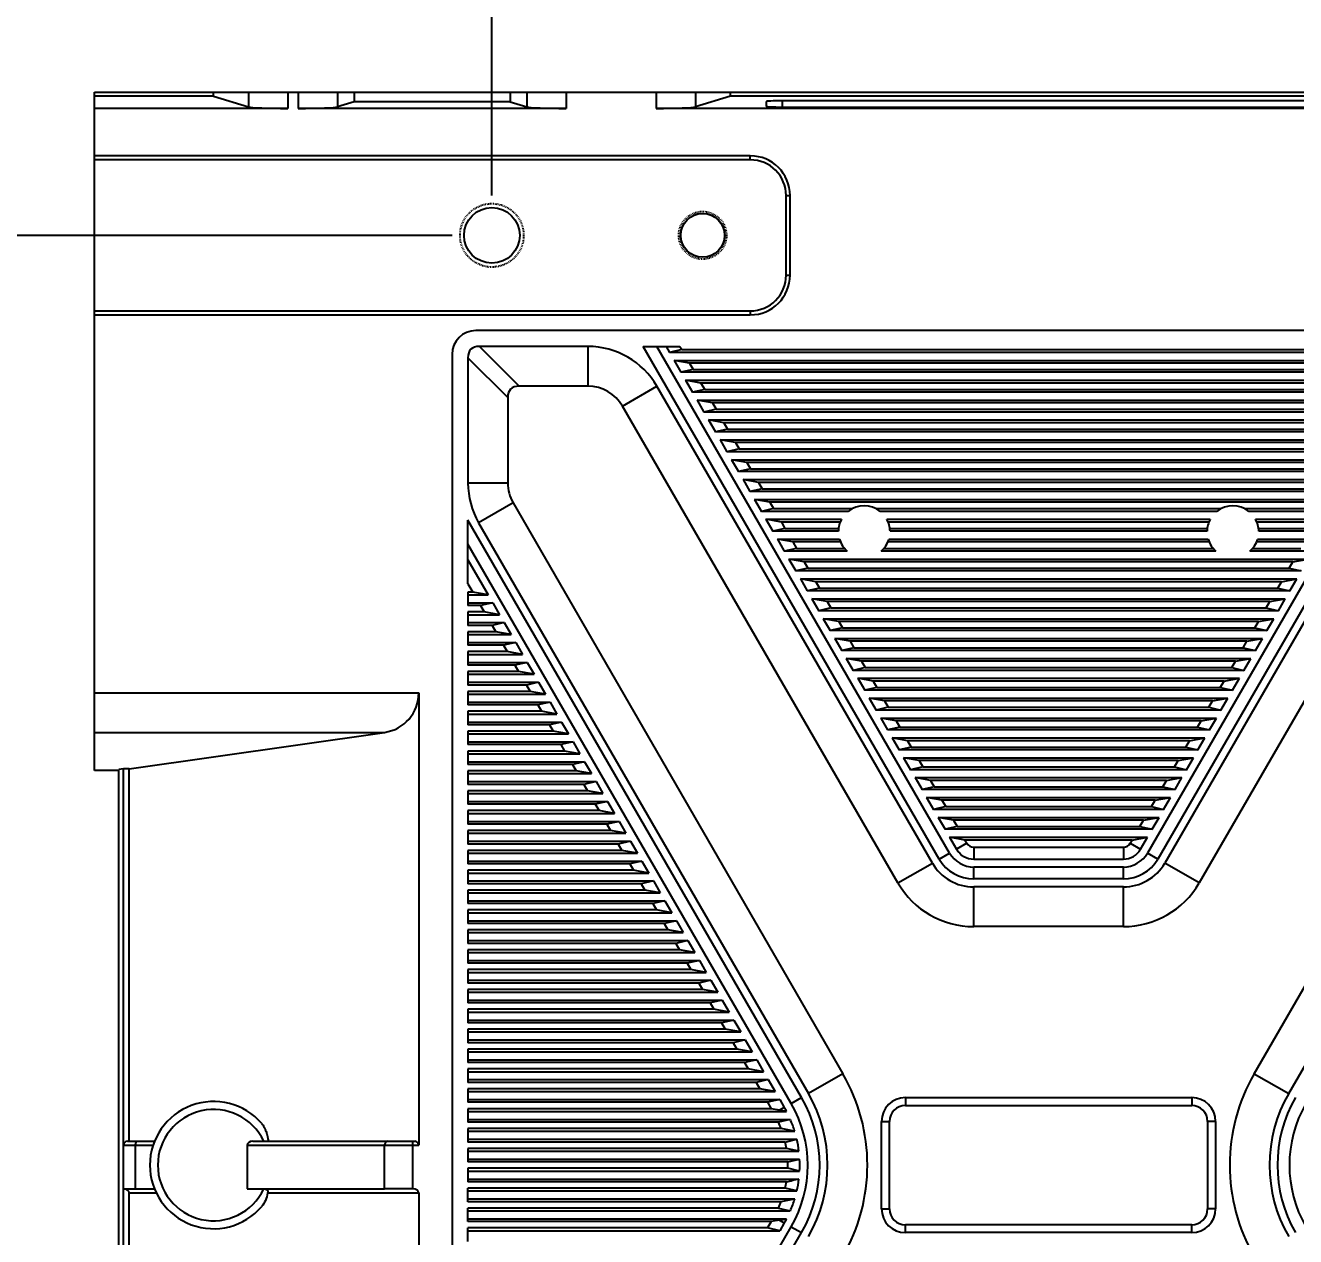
# Model space of a CAD drawing. Header units: millimetres. Extents: x 2185 to 26698, y 9658 to 17427.
# Drawn here: x 7732.9 to 7892.6, y 11007.4 to 11159.8 of the extents above; entities that cross this region are included whole.
import ezdxf

# ---------------------------------------------------------------- set-up
doc = ezdxf.new("R2010")
doc.units = ezdxf.units.MM
doc.linetypes.add('HIDDEN', pattern=[0.2, 0.1, -0.1])
doc.layers.add('02___PRT_ALL_AXES', color=7, linetype='Continuous')
doc.layers.add('DEFAULT_2', color=8, linetype='HIDDEN')
doc.styles.get("Standard").update_dxf_attribs({"font": 'arial.ttf'})
doc.dimstyles.new('我的A-GB-50', dxfattribs={"dimscale": 0.5, "dimtxt": 80, "dimasz": 50, "dimexe": 20, "dimexo": 10, "dimgap": 15, "dimtad": 1, "dimdec": 1, "dimzin": 9, "dimdsep": 46, "dimtxsty": 'Standard', "dimcen": 2.5, "dimadec": 0, "dimazin": 0, "dimtfac": 1, "dimtdec": 1, "dimtmove": 0, "dimatfit": 3, "dimfxl": 2, "dimarcsym": 0})

# ---------------------------------------------------------------- blocks, each defined once
blk = doc.blocks.new('543')
at = {"color": 7, "linetype": 'Continuous'}
for p, q in [((13760.14, 9868.64), (13760.14, 9953.98)), ((13760.14, 9953.98), (14000.09, 9953.98)), ((13775.12, 9953.48), (13760.14, 9953.48)), ((13775.12, 9953.48), (13775.12, 9953.98)), ((13775.12, 9953.48), (13779.51, 9952.14)), ((13779.51, 9953.98), (13779.51, 9952.14)), ((13784.46, 9953.98), (13784.46, 9951.95)), ((13785.78, 9953.98), (13785.78, 9951.95)), ((13790.73, 9953.98), (13790.73, 9952.14)), ((13792.8, 9953.98), (13792.8, 9952.77)), ((13812.44, 9953.98), (13812.44, 9952.77)), ((13814.51, 9953.98), (13814.51, 9952.14)), ((13819.46, 9953.98), (13819.46, 9951.95)), ((13830.78, 9953.98), (13830.78, 9951.95)), ((13835.73, 9953.98), (13835.73, 9952.14)), ((13840.12, 9953.48), (13835.73, 9952.14)), ((13840.12, 9953.48), (13840.12, 9953.98)), ((13920.12, 9953.48), (13840.12, 9953.48)), ((13784.46, 9951.95), (13760.14, 9951.95)), ((13819.46, 9951.95), (13785.78, 9951.95)), ((13792.8, 9952.77), (13790.73, 9952.14)), ((13812.44, 9952.77), (13792.8, 9952.77)), ((13812.44, 9952.77), (13814.51, 9952.14)), ((13929.46, 9951.95), (13830.78, 9951.95)), ((13844.62, 9952.82), (13844.62, 9952.21)), ((13846.62, 9952.91), (13846.62, 9952.12)), ((13913.62, 9952.91), (13846.62, 9952.91)), ((13846.62, 9952.12), (13913.62, 9952.12)), ((13842.62, 9945.98), (13760.14, 9945.98)), ((13842.62, 9945.48), (13760.14, 9945.48)), ((13842.62, 9945.48), (13842.62, 9945.98)), ((13847.12, 9930.98), (13847.12, 9940.98)), ((13847.12, 9940.98), (13847.62, 9940.98)), ((13847.62, 9930.98), (13847.62, 9940.98)), ((13847.12, 9930.98), (13847.62, 9930.98)), ((13760.14, 9926.48), (13842.62, 9926.48)), ((13842.62, 9926.48), (13842.62, 9925.98)), ((13760.14, 9925.98), (13842.62, 9925.98)), ((13952.12, 9924), (13808.12, 9924)), ((13808.56, 9922), (13813.56, 9917)), ((13822.21, 9922), (13808.56, 9922)), ((13822.21, 9917), (13822.21, 9922)), ((13866.38, 9857.5), (13829.14, 9922)), ((13829.14, 9922), (13833.76, 9922)), ((13867.68, 9858.25), (13830.87, 9922)), ((13832.03, 9922), (13832.46, 9921.25)), ((13833.99, 9921.6), (13832.46, 9921.25)), ((13833.76, 9922), (13833.99, 9921.6)), ((13833.99, 9921.6), (13926.25, 9921.6)), ((13929.37, 9922), (13892.56, 9858.25)), ((13931.1, 9922), (13893.86, 9857.5)), ((13805.12, 9921), (13805.12, 9717)), ((13807.12, 9920.57), (13807.12, 9904.82)), ((13807.12, 9920.57), (13812.12, 9915.57)), ((13927.78, 9921.25), (13832.46, 9921.25)), ((13833.04, 9920.25), (13833.9, 9918.75)), ((13833.04, 9920.25), (13927.2, 9920.25)), ((13834.97, 9919.9), (13833.04, 9920.25)), ((13834.97, 9919.9), (13835.43, 9919.1)), ((13925.27, 9919.9), (13834.97, 9919.9)), ((13835.43, 9919.1), (13833.9, 9918.75)), ((13926.34, 9918.75), (13833.9, 9918.75)), ((13835.43, 9919.1), (13924.81, 9919.1)), ((13822.21, 9917), (13813.56, 9917)), ((13826.54, 9914.5), (13830.87, 9917)), ((13865.51, 9857), (13830.87, 9917)), ((13834.48, 9917.75), (13835.35, 9916.25)), ((13836.41, 9917.4), (13834.48, 9917.75)), ((13834.48, 9917.75), (13925.76, 9917.75)), ((13836.41, 9917.4), (13836.88, 9916.6)), ((13923.83, 9917.4), (13836.41, 9917.4)), ((13929.37, 9917), (13894.73, 9857)), ((13812.12, 9915.57), (13812.12, 9904.82)), ((13836.88, 9916.6), (13835.35, 9916.25)), ((13924.89, 9916.25), (13835.35, 9916.25)), ((13835.92, 9915.25), (13836.79, 9913.75)), ((13837.86, 9914.9), (13835.92, 9915.25)), ((13835.92, 9915.25), (13924.32, 9915.25)), ((13836.88, 9916.6), (13923.36, 9916.6)), ((13861.18, 9854.5), (13826.54, 9914.5)), ((13838.32, 9914.1), (13836.79, 9913.75)), ((13923.45, 9913.75), (13836.79, 9913.75)), ((13837.86, 9914.9), (13838.32, 9914.1)), ((13922.38, 9914.9), (13837.86, 9914.9)), ((13838.32, 9914.1), (13921.92, 9914.1)), ((13933.7, 9914.5), (13899.06, 9854.5)), ((13837.37, 9912.75), (13838.23, 9911.25)), ((13839.3, 9912.4), (13837.37, 9912.75)), ((13837.37, 9912.75), (13922.87, 9912.75)), ((13839.3, 9912.4), (13839.76, 9911.6)), ((13920.94, 9912.4), (13839.3, 9912.4)), ((13839.76, 9911.6), (13838.23, 9911.25)), ((13922.01, 9911.25), (13838.23, 9911.25)), ((13838.81, 9910.25), (13839.68, 9908.75)), ((13840.74, 9909.9), (13838.81, 9910.25)), ((13838.81, 9910.25), (13921.43, 9910.25)), ((13839.76, 9911.6), (13920.48, 9911.6)), ((13841.21, 9909.1), (13839.68, 9908.75)), ((13920.56, 9908.75), (13839.68, 9908.75)), ((13840.74, 9909.9), (13841.21, 9909.1)), ((13919.5, 9909.9), (13840.74, 9909.9)), ((13841.21, 9909.1), (13919.03, 9909.1)), ((13840.25, 9907.75), (13841.12, 9906.25)), ((13840.25, 9907.75), (13919.99, 9907.75)), ((13842.19, 9907.4), (13840.25, 9907.75)), ((13842.19, 9907.4), (13842.65, 9906.6)), ((13918.05, 9907.4), (13842.19, 9907.4)), ((13842.65, 9906.6), (13841.12, 9906.25)), ((13919.12, 9906.25), (13841.12, 9906.25)), ((13842.65, 9906.6), (13917.59, 9906.6)), ((13812.12, 9904.82), (13807.12, 9904.82)), ((13841.7, 9905.25), (13842.56, 9903.75)), ((13841.7, 9905.25), (13918.54, 9905.25)), ((13843.63, 9904.9), (13841.7, 9905.25)), ((13844.09, 9904.1), (13842.56, 9903.75)), ((13843.63, 9904.9), (13844.09, 9904.1)), ((13916.61, 9904.9), (13843.63, 9904.9)), ((13844.09, 9904.1), (13916.15, 9904.1)), ((13812.79, 9902.32), (13808.46, 9899.82)), ((13812.79, 9902.32), (13854.25, 9830.5)), ((13917.68, 9903.75), (13842.56, 9903.75)), ((13843.14, 9902.75), (13844.01, 9901.25)), ((13843.14, 9902.75), (13917.1, 9902.75)), ((13845.07, 9902.4), (13843.14, 9902.75)), ((13845.07, 9902.4), (13845.54, 9901.6)), ((13915.17, 9902.4), (13845.07, 9902.4)), ((13905.99, 9830.5), (13947.45, 9902.32)), ((13845.54, 9901.6), (13844.01, 9901.25)), ((13807.12, 9892.14), (13807.12, 9900.14)), ((13849.06, 9827.5), (13807.12, 9900.14)), ((13808.46, 9899.82), (13849.92, 9828)), ((13844.58, 9900.25), (13845.45, 9898.75)), ((13846.52, 9899.9), (13844.58, 9900.25)), ((13846.98, 9899.1), (13845.45, 9898.75)), ((13846.52, 9899.9), (13846.98, 9899.1)), ((13910.32, 9828), (13951.78, 9899.82)), ((13846.03, 9897.75), (13846.89, 9896.25)), ((13847.96, 9897.4), (13846.03, 9897.75)), ((13847.76, 9826.75), (13807.12, 9897.14)), ((13848.42, 9896.6), (13846.89, 9896.25)), ((13847.96, 9897.4), (13848.42, 9896.6)), ((13807.12, 9895.14), (13809.65, 9890.75)), ((13847.47, 9895.25), (13848.34, 9893.75)), ((13849.4, 9894.9), (13847.47, 9895.25)), ((13847.47, 9895.25), (13912.77, 9895.25)), ((13849.4, 9894.9), (13849.87, 9894.1)), ((13910.84, 9894.9), (13849.4, 9894.9)), ((13910.37, 9894.1), (13910.84, 9894.9)), ((13910.84, 9894.9), (13912.77, 9895.25)), ((13849.87, 9894.1), (13848.34, 9893.75)), ((13911.9, 9893.75), (13848.34, 9893.75)), ((13848.91, 9892.75), (13849.78, 9891.25)), ((13848.91, 9892.75), (13911.33, 9892.75)), ((13850.85, 9892.4), (13848.91, 9892.75)), ((13849.87, 9894.1), (13910.37, 9894.1)), ((13909.39, 9892.4), (13911.33, 9892.75)), ((13910.37, 9894.1), (13911.9, 9893.75)), ((13910.46, 9891.25), (13911.33, 9892.75)), ((13807.12, 9892.14), (13807.72, 9891.1)), ((13807.12, 9891.1), (13807.12, 9889.4)), ((13807.72, 9891.1), (13807.12, 9891.1)), ((13809.65, 9890.75), (13807.72, 9891.1)), ((13851.31, 9891.6), (13849.78, 9891.25)), ((13910.46, 9891.25), (13849.78, 9891.25)), ((13850.85, 9892.4), (13851.31, 9891.6)), ((13909.39, 9892.4), (13850.85, 9892.4)), ((13851.31, 9891.6), (13908.93, 9891.6)), ((13908.93, 9891.6), (13909.39, 9892.4)), ((13908.93, 9891.6), (13910.46, 9891.25)), ((13807.12, 9890.75), (13809.65, 9890.75)), ((13807.12, 9889.75), (13810.23, 9889.75)), ((13810.23, 9889.75), (13808.7, 9889.4)), ((13810.23, 9889.75), (13811.1, 9888.25)), ((13850.36, 9890.25), (13851.22, 9888.75)), ((13850.36, 9890.25), (13909.88, 9890.25)), ((13852.29, 9889.9), (13850.36, 9890.25)), ((13852.29, 9889.9), (13852.75, 9889.1)), ((13907.95, 9889.9), (13852.29, 9889.9)), ((13907.49, 9889.1), (13907.95, 9889.9)), ((13907.95, 9889.9), (13909.88, 9890.25)), ((13909.02, 9888.75), (13909.88, 9890.25)), ((13808.7, 9889.4), (13807.12, 9889.4)), ((13807.12, 9888.6), (13807.12, 9886.9)), ((13809.16, 9888.6), (13807.12, 9888.6)), ((13807.12, 9888.25), (13811.1, 9888.25)), ((13808.7, 9889.4), (13809.16, 9888.6)), ((13811.1, 9888.25), (13809.16, 9888.6)), ((13852.75, 9889.1), (13851.22, 9888.75)), ((13909.02, 9888.75), (13851.22, 9888.75)), ((13852.75, 9889.1), (13907.49, 9889.1)), ((13907.49, 9889.1), (13909.02, 9888.75)), ((13807.12, 9887.25), (13811.67, 9887.25)), ((13810.14, 9886.9), (13807.12, 9886.9)), ((13811.67, 9887.25), (13810.14, 9886.9)), ((13810.14, 9886.9), (13810.61, 9886.1)), ((13811.67, 9887.25), (13812.54, 9885.75)), ((13851.8, 9887.75), (13852.67, 9886.25)), ((13851.8, 9887.75), (13908.44, 9887.75)), ((13853.73, 9887.4), (13851.8, 9887.75)), ((13854.2, 9886.6), (13852.67, 9886.25)), ((13853.73, 9887.4), (13854.2, 9886.6)), ((13906.51, 9887.4), (13853.73, 9887.4)), ((13854.2, 9886.6), (13906.04, 9886.6)), ((13906.04, 9886.6), (13906.51, 9887.4)), ((13906.04, 9886.6), (13907.57, 9886.25)), ((13906.51, 9887.4), (13908.44, 9887.75)), ((13907.57, 9886.25), (13908.44, 9887.75)), ((13807.12, 9886.1), (13807.12, 9884.4)), ((13810.61, 9886.1), (13807.12, 9886.1)), ((13807.12, 9885.75), (13812.54, 9885.75)), ((13807.12, 9884.75), (13813.12, 9884.75)), ((13812.54, 9885.75), (13810.61, 9886.1)), ((13813.12, 9884.75), (13811.59, 9884.4)), ((13813.12, 9884.75), (13813.98, 9883.25)), ((13907.57, 9886.25), (13852.67, 9886.25)), ((13853.24, 9885.25), (13854.11, 9883.75)), ((13853.24, 9885.25), (13907, 9885.25)), ((13855.18, 9884.9), (13853.24, 9885.25)), ((13855.18, 9884.9), (13855.64, 9884.1)), ((13905.06, 9884.9), (13855.18, 9884.9)), ((13904.6, 9884.1), (13905.06, 9884.9)), ((13905.06, 9884.9), (13907, 9885.25)), ((13906.13, 9883.75), (13907, 9885.25)), ((13811.59, 9884.4), (13807.12, 9884.4)), ((13807.12, 9883.6), (13807.12, 9881.9)), ((13812.05, 9883.6), (13807.12, 9883.6)), ((13807.12, 9883.25), (13813.98, 9883.25)), ((13811.59, 9884.4), (13812.05, 9883.6)), ((13813.98, 9883.25), (13812.05, 9883.6)), ((13855.64, 9884.1), (13854.11, 9883.75)), ((13906.13, 9883.75), (13854.11, 9883.75)), ((13855.64, 9884.1), (13904.6, 9884.1)), ((13904.6, 9884.1), (13906.13, 9883.75)), ((13807.12, 9882.25), (13814.56, 9882.25)), ((13813.03, 9881.9), (13807.12, 9881.9)), ((13814.56, 9882.25), (13813.03, 9881.9)), ((13813.03, 9881.9), (13813.49, 9881.1)), ((13814.56, 9882.25), (13815.43, 9880.75)), ((13854.69, 9882.75), (13855.55, 9881.25)), ((13856.62, 9882.4), (13854.69, 9882.75)), ((13854.69, 9882.75), (13905.55, 9882.75)), ((13857.08, 9881.6), (13855.55, 9881.25)), ((13856.62, 9882.4), (13857.08, 9881.6)), ((13903.62, 9882.4), (13856.62, 9882.4)), ((13857.08, 9881.6), (13903.16, 9881.6)), ((13903.16, 9881.6), (13903.62, 9882.4)), ((13903.16, 9881.6), (13904.69, 9881.25)), ((13903.62, 9882.4), (13905.55, 9882.75)), ((13904.69, 9881.25), (13905.55, 9882.75)), ((13807.12, 9881.1), (13807.12, 9879.4)), ((13813.49, 9881.1), (13807.12, 9881.1)), ((13807.12, 9880.75), (13815.43, 9880.75)), ((13815.43, 9880.75), (13813.49, 9881.1)), ((13904.69, 9881.25), (13855.55, 9881.25)), ((13856.13, 9880.25), (13857, 9878.75)), ((13858.06, 9879.9), (13856.13, 9880.25)), ((13856.13, 9880.25), (13904.11, 9880.25)), ((13858.06, 9879.9), (13858.53, 9879.1)), ((13902.18, 9879.9), (13858.06, 9879.9)), ((13901.71, 9879.1), (13902.18, 9879.9)), ((13902.18, 9879.9), (13904.11, 9880.25)), ((13903.24, 9878.75), (13904.11, 9880.25)), ((13760.14, 9878.4), (13800.93, 9878.4)), ((13800.93, 9878.4), (13800.93, 9821.5)), ((13807.12, 9879.75), (13816, 9879.75)), ((13814.47, 9879.4), (13807.12, 9879.4)), ((13807.12, 9878.6), (13807.12, 9876.9)), ((13814.94, 9878.6), (13807.12, 9878.6)), ((13816, 9879.75), (13814.47, 9879.4)), ((13814.47, 9879.4), (13814.94, 9878.6)), ((13816.87, 9878.25), (13814.94, 9878.6)), ((13816, 9879.75), (13816.87, 9878.25)), ((13858.53, 9879.1), (13857, 9878.75)), ((13903.24, 9878.75), (13857, 9878.75)), ((13858.53, 9879.1), (13901.71, 9879.1)), ((13901.71, 9879.1), (13903.24, 9878.75)), ((13807.12, 9878.25), (13816.87, 9878.25)), ((13807.12, 9877.25), (13817.45, 9877.25)), ((13815.92, 9876.9), (13807.12, 9876.9)), ((13817.45, 9877.25), (13815.92, 9876.9)), ((13815.92, 9876.9), (13816.38, 9876.1)), ((13817.45, 9877.25), (13818.31, 9875.75)), ((13857.57, 9877.75), (13858.44, 9876.25)), ((13857.57, 9877.75), (13902.67, 9877.75)), ((13859.51, 9877.4), (13857.57, 9877.75)), ((13859.51, 9877.4), (13859.97, 9876.6)), ((13900.73, 9877.4), (13859.51, 9877.4)), ((13900.27, 9876.6), (13900.73, 9877.4)), ((13900.73, 9877.4), (13902.67, 9877.75)), ((13901.8, 9876.25), (13902.67, 9877.75)), ((13807.12, 9876.1), (13807.12, 9874.4)), ((13816.38, 9876.1), (13807.12, 9876.1)), ((13807.12, 9875.75), (13818.31, 9875.75)), ((13818.31, 9875.75), (13816.38, 9876.1)), ((13859.97, 9876.6), (13858.44, 9876.25)), ((13901.8, 9876.25), (13858.44, 9876.25)), ((13859.02, 9875.25), (13859.88, 9873.75)), ((13859.02, 9875.25), (13901.22, 9875.25)), ((13860.95, 9874.9), (13859.02, 9875.25)), ((13859.97, 9876.6), (13900.27, 9876.6)), ((13899.29, 9874.9), (13901.22, 9875.25)), ((13900.27, 9876.6), (13901.8, 9876.25)), ((13900.36, 9873.75), (13901.22, 9875.25)), ((13807.12, 9874.75), (13818.89, 9874.75)), ((13817.36, 9874.4), (13807.12, 9874.4)), ((13807.12, 9873.6), (13807.12, 9871.9)), ((13817.82, 9873.6), (13807.12, 9873.6)), ((13818.89, 9874.75), (13817.36, 9874.4)), ((13817.36, 9874.4), (13817.82, 9873.6)), ((13819.76, 9873.25), (13817.82, 9873.6)), ((13818.89, 9874.75), (13819.76, 9873.25)), ((13861.41, 9874.1), (13859.88, 9873.75)), ((13900.36, 9873.75), (13859.88, 9873.75)), ((13860.95, 9874.9), (13861.41, 9874.1)), ((13899.29, 9874.9), (13860.95, 9874.9)), ((13861.41, 9874.1), (13898.83, 9874.1)), ((13898.83, 9874.1), (13899.29, 9874.9)), ((13898.83, 9874.1), (13900.36, 9873.75)), ((13760.14, 9873.45), (13796.63, 9873.45)), ((13764.51, 9868.87), (13796.63, 9873.45)), ((13807.12, 9873.25), (13819.76, 9873.25)), ((13807.12, 9872.25), (13820.33, 9872.25)), ((13820.33, 9872.25), (13818.8, 9871.9)), ((13820.33, 9872.25), (13821.2, 9870.75)), ((13860.46, 9872.75), (13861.33, 9871.25)), ((13860.46, 9872.75), (13899.78, 9872.75)), ((13862.39, 9872.4), (13860.46, 9872.75)), ((13862.39, 9872.4), (13862.86, 9871.6)), ((13897.85, 9872.4), (13862.39, 9872.4)), ((13897.38, 9871.6), (13897.85, 9872.4)), ((13897.85, 9872.4), (13899.78, 9872.75)), ((13898.91, 9871.25), (13899.78, 9872.75)), ((13818.8, 9871.9), (13807.12, 9871.9)), ((13807.12, 9871.1), (13807.12, 9869.4)), ((13819.27, 9871.1), (13807.12, 9871.1)), ((13807.12, 9870.75), (13821.2, 9870.75)), ((13818.8, 9871.9), (13819.27, 9871.1)), ((13821.2, 9870.75), (13819.27, 9871.1)), ((13862.86, 9871.6), (13861.33, 9871.25)), ((13898.91, 9871.25), (13861.33, 9871.25)), ((13862.86, 9871.6), (13897.38, 9871.6)), ((13897.38, 9871.6), (13898.91, 9871.25)), ((13763.81, 9868.87), (13763.22, 9868.78)), ((13763.22, 9769.22), (13763.22, 9868.78)), ((13763.81, 9769.14), (13763.81, 9868.87)), ((13764.51, 9868.87), (13763.81, 9868.87)), ((13764.51, 9822), (13764.51, 9868.87)), ((13807.12, 9869.75), (13821.78, 9869.75)), ((13820.25, 9869.4), (13807.12, 9869.4)), ((13821.78, 9869.75), (13820.25, 9869.4)), ((13820.25, 9869.4), (13820.71, 9868.6)), ((13821.78, 9869.75), (13822.64, 9868.25)), ((13861.9, 9870.25), (13862.77, 9868.75)), ((13861.9, 9870.25), (13898.34, 9870.25)), ((13863.84, 9869.9), (13861.9, 9870.25)), ((13864.3, 9869.1), (13862.77, 9868.75)), ((13897.47, 9868.75), (13862.77, 9868.75)), ((13863.84, 9869.9), (13864.3, 9869.1)), ((13896.4, 9869.9), (13863.84, 9869.9)), ((13864.3, 9869.1), (13895.94, 9869.1)), ((13895.94, 9869.1), (13896.4, 9869.9)), ((13895.94, 9869.1), (13897.47, 9868.75)), ((13896.4, 9869.9), (13898.34, 9870.25)), ((13897.47, 9868.75), (13898.34, 9870.25)), ((13763.22, 9868.64), (13760.14, 9868.64)), ((13807.12, 9868.6), (13807.12, 9866.9)), ((13820.71, 9868.6), (13807.12, 9868.6)), ((13807.12, 9868.25), (13822.64, 9868.25)), ((13807.12, 9867.25), (13823.22, 9867.25)), ((13822.64, 9868.25), (13820.71, 9868.6)), ((13823.22, 9867.25), (13821.69, 9866.9)), ((13823.22, 9867.25), (13824.09, 9865.75)), ((13863.35, 9867.75), (13864.21, 9866.25)), ((13865.28, 9867.4), (13863.35, 9867.75)), ((13863.35, 9867.75), (13896.89, 9867.75)), ((13865.28, 9867.4), (13865.74, 9866.6)), ((13894.96, 9867.4), (13865.28, 9867.4)), ((13894.5, 9866.6), (13894.96, 9867.4)), ((13894.96, 9867.4), (13896.89, 9867.75)), ((13896.03, 9866.25), (13896.89, 9867.75)), ((13821.69, 9866.9), (13807.12, 9866.9)), ((13807.12, 9866.1), (13807.12, 9864.4)), ((13822.15, 9866.1), (13807.12, 9866.1)), ((13807.12, 9865.75), (13824.09, 9865.75)), ((13821.69, 9866.9), (13822.15, 9866.1)), ((13824.09, 9865.75), (13822.15, 9866.1)), ((13865.74, 9866.6), (13864.21, 9866.25)), ((13896.03, 9866.25), (13864.21, 9866.25)), ((13865.74, 9866.6), (13894.5, 9866.6)), ((13894.5, 9866.6), (13896.03, 9866.25)), ((13807.12, 9864.75), (13824.66, 9864.75)), ((13823.13, 9864.4), (13807.12, 9864.4)), ((13824.66, 9864.75), (13823.13, 9864.4)), ((13823.13, 9864.4), (13823.6, 9863.6)), ((13824.66, 9864.75), (13825.53, 9863.25)), ((13864.79, 9865.25), (13865.66, 9863.75)), ((13866.72, 9864.9), (13864.79, 9865.25)), ((13864.79, 9865.25), (13895.45, 9865.25)), ((13867.19, 9864.1), (13865.66, 9863.75)), ((13866.72, 9864.9), (13867.19, 9864.1)), ((13893.52, 9864.9), (13866.72, 9864.9)), ((13867.19, 9864.1), (13893.05, 9864.1)), ((13893.05, 9864.1), (13893.52, 9864.9)), ((13893.05, 9864.1), (13894.58, 9863.75)), ((13893.52, 9864.9), (13895.45, 9865.25)), ((13894.58, 9863.75), (13895.45, 9865.25)), ((13807.12, 9863.6), (13807.12, 9861.9)), ((13823.6, 9863.6), (13807.12, 9863.6)), ((13807.12, 9863.25), (13825.53, 9863.25)), ((13825.53, 9863.25), (13823.6, 9863.6)), ((13894.58, 9863.75), (13865.66, 9863.75)), ((13866.23, 9862.75), (13867.1, 9861.25)), ((13866.23, 9862.75), (13894.01, 9862.75)), ((13868.17, 9862.4), (13866.23, 9862.75)), ((13868.17, 9862.4), (13868.63, 9861.6)), ((13892.07, 9862.4), (13868.17, 9862.4)), ((13891.61, 9861.6), (13892.07, 9862.4)), ((13892.07, 9862.4), (13894.01, 9862.75)), ((13893.14, 9861.25), (13894.01, 9862.75)), ((13807.12, 9862.25), (13826.11, 9862.25)), ((13824.58, 9861.9), (13807.12, 9861.9)), ((13807.12, 9861.1), (13807.12, 9859.4)), ((13825.04, 9861.1), (13807.12, 9861.1)), ((13807.12, 9860.75), (13826.97, 9860.75)), ((13826.11, 9862.25), (13824.58, 9861.9)), ((13824.58, 9861.9), (13825.04, 9861.1)), ((13826.97, 9860.75), (13825.04, 9861.1)), ((13826.11, 9862.25), (13826.97, 9860.75)), ((13868.63, 9861.6), (13867.1, 9861.25)), ((13893.14, 9861.25), (13867.1, 9861.25)), ((13868.63, 9861.6), (13891.61, 9861.6)), ((13891.61, 9861.6), (13893.14, 9861.25)), ((13807.12, 9859.75), (13827.55, 9859.75)), ((13826.02, 9859.4), (13807.12, 9859.4)), ((13827.55, 9859.75), (13826.02, 9859.4)), ((13826.02, 9859.4), (13826.48, 9858.6)), ((13827.55, 9859.75), (13828.42, 9858.25)), ((13867.68, 9860.25), (13868.54, 9858.75)), ((13867.68, 9860.25), (13892.56, 9860.25)), ((13869.61, 9859.9), (13867.68, 9860.25)), ((13869.84, 9859.5), (13868.54, 9858.75)), ((13869.61, 9859.9), (13869.84, 9859.5)), ((13890.63, 9859.9), (13869.61, 9859.9)), ((13890.4, 9859.5), (13890.63, 9859.9)), ((13890.4, 9859.5), (13891.7, 9858.75)), ((13890.63, 9859.9), (13892.56, 9860.25)), ((13891.7, 9858.75), (13892.56, 9860.25)), ((13807.12, 9858.6), (13807.12, 9856.9)), ((13826.48, 9858.6), (13807.12, 9858.6)), ((13807.12, 9858.25), (13828.42, 9858.25)), ((13828.42, 9858.25), (13826.48, 9858.6)), ((13866.38, 9857.5), (13867.68, 9858.25)), ((13870.71, 9859), (13870.71, 9857.5)), ((13870.71, 9859), (13889.53, 9859)), ((13889.53, 9859), (13889.53, 9857.5)), ((13893.86, 9857.5), (13892.56, 9858.25)), ((13807.12, 9857.25), (13828.99, 9857.25)), ((13827.46, 9856.9), (13807.12, 9856.9)), ((13807.12, 9856.1), (13807.12, 9854.4)), ((13827.93, 9856.1), (13807.12, 9856.1)), ((13828.99, 9857.25), (13827.46, 9856.9)), ((13827.46, 9856.9), (13827.93, 9856.1)), ((13829.86, 9855.75), (13827.93, 9856.1)), ((13828.99, 9857.25), (13829.86, 9855.75)), ((13861.18, 9854.5), (13865.51, 9857)), ((13870.71, 9857.5), (13889.53, 9857.5)), ((13870.71, 9855), (13870.71, 9856.5)), ((13889.53, 9856.5), (13870.71, 9856.5)), ((13889.53, 9855), (13889.53, 9856.5)), ((13899.06, 9854.5), (13894.73, 9857)), ((13807.12, 9855.75), (13829.86, 9855.75)), ((13807.12, 9854.75), (13830.44, 9854.75)), ((13828.91, 9854.4), (13807.12, 9854.4)), ((13830.44, 9854.75), (13828.91, 9854.4)), ((13828.91, 9854.4), (13829.37, 9853.6)), ((13830.44, 9854.75), (13831.3, 9853.25)), ((13889.53, 9855), (13870.71, 9855)), ((13807.12, 9853.6), (13807.12, 9851.9)), ((13829.37, 9853.6), (13807.12, 9853.6)), ((13807.12, 9853.25), (13831.3, 9853.25)), ((13831.3, 9853.25), (13829.37, 9853.6)), ((13870.71, 9849), (13870.71, 9854)), ((13889.53, 9854), (13870.71, 9854)), ((13889.53, 9849), (13889.53, 9854)), ((13807.12, 9852.25), (13831.88, 9852.25)), ((13830.35, 9851.9), (13807.12, 9851.9)), ((13831.88, 9852.25), (13830.35, 9851.9)), ((13830.35, 9851.9), (13830.81, 9851.1)), ((13831.88, 9852.25), (13832.75, 9850.75)), ((13807.12, 9851.1), (13807.12, 9849.4)), ((13830.81, 9851.1), (13807.12, 9851.1)), ((13807.12, 9850.75), (13832.75, 9850.75)), ((13807.12, 9849.75), (13833.32, 9849.75)), ((13832.75, 9850.75), (13830.81, 9851.1)), ((13833.32, 9849.75), (13831.8, 9849.4)), ((13833.32, 9849.75), (13834.19, 9848.25)), ((13831.8, 9849.4), (13807.12, 9849.4)), ((13807.12, 9848.6), (13807.12, 9846.9)), ((13832.26, 9848.6), (13807.12, 9848.6)), ((13807.12, 9848.25), (13834.19, 9848.25)), ((13831.8, 9849.4), (13832.26, 9848.6)), ((13834.19, 9848.25), (13832.26, 9848.6)), ((13889.53, 9849), (13870.71, 9849)), ((13807.12, 9847.25), (13834.77, 9847.25)), ((13833.24, 9846.9), (13807.12, 9846.9)), ((13834.77, 9847.25), (13833.24, 9846.9)), ((13833.24, 9846.9), (13833.7, 9846.1)), ((13834.77, 9847.25), (13835.63, 9845.75)), ((13807.12, 9846.1), (13807.12, 9844.4)), ((13833.7, 9846.1), (13807.12, 9846.1)), ((13807.12, 9845.75), (13835.63, 9845.75)), ((13835.63, 9845.75), (13833.7, 9846.1)), ((13807.12, 9844.75), (13836.21, 9844.75)), ((13834.68, 9844.4), (13807.12, 9844.4)), ((13807.12, 9843.6), (13807.12, 9841.9)), ((13835.14, 9843.6), (13807.12, 9843.6)), ((13807.12, 9843.25), (13837.08, 9843.25)), ((13836.21, 9844.75), (13834.68, 9844.4)), ((13834.68, 9844.4), (13835.14, 9843.6)), ((13837.08, 9843.25), (13835.14, 9843.6)), ((13836.21, 9844.75), (13837.08, 9843.25)), ((13807.12, 9842.25), (13837.66, 9842.25)), ((13836.13, 9841.9), (13807.12, 9841.9)), ((13837.66, 9842.25), (13836.13, 9841.9)), ((13836.13, 9841.9), (13836.59, 9841.1)), ((13837.66, 9842.25), (13838.52, 9840.75)), ((13807.12, 9841.1), (13807.12, 9839.4)), ((13836.59, 9841.1), (13807.12, 9841.1)), ((13807.12, 9840.75), (13838.52, 9840.75)), ((13838.52, 9840.75), (13836.59, 9841.1)), ((13807.12, 9839.75), (13839.1, 9839.75)), ((13837.57, 9839.4), (13807.12, 9839.4)), ((13807.12, 9838.6), (13807.12, 9836.9)), ((13838.03, 9838.6), (13807.12, 9838.6)), ((13839.1, 9839.75), (13837.57, 9839.4)), ((13837.57, 9839.4), (13838.03, 9838.6)), ((13839.96, 9838.25), (13838.03, 9838.6)), ((13839.1, 9839.75), (13839.96, 9838.25)), ((13807.12, 9838.25), (13839.96, 9838.25)), ((13807.12, 9837.25), (13840.54, 9837.25)), ((13839.01, 9836.9), (13807.12, 9836.9)), ((13840.54, 9837.25), (13839.01, 9836.9)), ((13839.01, 9836.9), (13839.47, 9836.1)), ((13840.54, 9837.25), (13841.41, 9835.75)), ((13807.12, 9836.1), (13807.12, 9834.4)), ((13839.47, 9836.1), (13807.12, 9836.1)), ((13807.12, 9835.75), (13841.41, 9835.75)), ((13841.41, 9835.75), (13839.47, 9836.1)), ((13807.12, 9834.75), (13841.99, 9834.75)), ((13840.46, 9834.4), (13807.12, 9834.4)), ((13807.12, 9833.6), (13807.12, 9831.9)), ((13840.92, 9833.6), (13807.12, 9833.6)), ((13841.99, 9834.75), (13840.46, 9834.4)), ((13840.46, 9834.4), (13840.92, 9833.6)), ((13842.85, 9833.25), (13840.92, 9833.6)), ((13841.99, 9834.75), (13842.85, 9833.25)), ((13807.12, 9833.25), (13842.85, 9833.25)), ((13807.12, 9832.25), (13843.43, 9832.25)), ((13843.43, 9832.25), (13841.9, 9831.9)), ((13843.43, 9832.25), (13844.29, 9830.75)), ((13841.9, 9831.9), (13807.12, 9831.9)), ((13807.12, 9831.1), (13807.12, 9829.4)), ((13842.36, 9831.1), (13807.12, 9831.1)), ((13807.12, 9830.75), (13844.29, 9830.75)), ((13841.9, 9831.9), (13842.36, 9831.1)), ((13844.29, 9830.75), (13842.36, 9831.1)), ((13854.25, 9830.5), (13849.92, 9828)), ((13905.99, 9830.5), (13910.32, 9828)), ((13807.12, 9829.75), (13844.87, 9829.75)), ((13843.34, 9829.4), (13807.12, 9829.4)), ((13844.87, 9829.75), (13843.34, 9829.4)), ((13843.34, 9829.4), (13843.8, 9828.6)), ((13844.87, 9829.75), (13845.74, 9828.25)), ((13807.12, 9828.6), (13807.12, 9826.9)), ((13843.8, 9828.6), (13807.12, 9828.6)), ((13807.12, 9828.25), (13845.74, 9828.25)), ((13807.12, 9827.25), (13846.32, 9827.25)), ((13845.74, 9828.25), (13843.8, 9828.6)), ((13846.32, 9827.25), (13844.79, 9826.9)), ((13846.32, 9827.25), (13846.89, 9826.25)), ((13847.76, 9826.75), (13849.06, 9827.5)), ((13862.12, 9827.5), (13862.12, 9826.5)), ((13862.12, 9827.5), (13898.12, 9827.5)), ((13898.12, 9827.5), (13898.12, 9826.5)), ((13844.79, 9826.9), (13807.12, 9826.9)), ((13807.12, 9826.1), (13807.12, 9824.4)), ((13845.25, 9826.1), (13807.12, 9826.1)), ((13807.12, 9825.75), (13847.17, 9825.75)), ((13844.79, 9826.9), (13845.25, 9826.1)), ((13846.3, 9825.91), (13845.25, 9826.1)), ((13846.89, 9826.25), (13846.3, 9825.91)), ((13862.12, 9826.5), (13898.12, 9826.5)), ((13807.12, 9824.75), (13847.65, 9824.75)), ((13846.16, 9824.4), (13807.12, 9824.4)), ((13847.65, 9824.75), (13846.16, 9824.4)), ((13859.12, 9813.5), (13859.12, 9824.5)), ((13859.12, 9824.5), (13860.12, 9824.5)), ((13860.12, 9813.5), (13860.12, 9824.5)), ((13901.12, 9824.5), (13900.12, 9824.5)), ((13900.12, 9824.5), (13900.12, 9813.5)), ((13901.12, 9824.5), (13901.12, 9813.5)), ((13807.12, 9823.6), (13807.12, 9821.9)), ((13846.49, 9823.6), (13807.12, 9823.6)), ((13807.12, 9823.25), (13848.2, 9823.25)), ((13763.81, 9821.5), (13767.52, 9821.5)), ((13764.31, 9822), (13767.7, 9822)), ((13765.27, 9821.5), (13765.27, 9816)), ((13796.63, 9816), (13796.63, 9821.5)), ((13796.63, 9821.5), (13800.93, 9821.5)), ((13796.99, 9822), (13800.43, 9822)), ((13800.17, 9816), (13800.17, 9822)), ((13807.12, 9822.25), (13848.47, 9822.25)), ((13847.01, 9821.9), (13807.12, 9821.9)), ((13807.12, 9821.1), (13807.12, 9819.4)), ((13847.16, 9821.1), (13807.12, 9821.1)), ((13847.01, 9821.9), (13848.47, 9822.25)), ((13807.12, 9820.75), (13848.73, 9820.75)), ((13807.12, 9819.75), (13848.82, 9819.75)), ((13847.33, 9819.4), (13807.12, 9819.4)), ((13847.33, 9819.4), (13848.82, 9819.75)), ((13807.12, 9818.6), (13807.12, 9816.9)), ((13847.33, 9818.6), (13807.12, 9818.6)), ((13807.12, 9818.25), (13848.82, 9818.25)), ((13848.82, 9818.25), (13847.33, 9818.6)), ((13807.12, 9817.25), (13848.73, 9817.25)), ((13847.16, 9816.9), (13807.12, 9816.9)), ((13807.12, 9814.4), (13807.12, 9816.1)), ((13847.01, 9816.1), (13807.12, 9816.1)), ((13848.47, 9815.75), (13847.01, 9816.1)), ((13763.81, 9816), (13767.7, 9816)), ((13764.51, 9769.14), (13764.51, 9815.5)), ((13764.51, 9815.5), (13767.93, 9815.5)), ((13781.93, 9815.5), (13800.93, 9815.5)), ((13800.22, 9816), (13796.63, 9816)), ((13800.93, 9815.5), (13800.93, 9759.6)), ((13807.12, 9815.75), (13848.47, 9815.75)), ((13807.12, 9814.75), (13848.2, 9814.75)), ((13846.49, 9814.4), (13807.12, 9814.4)), ((13807.12, 9811.9), (13807.12, 9813.6)), ((13846.16, 9813.6), (13807.12, 9813.6)), ((13807.12, 9813.25), (13847.65, 9813.25)), ((13846.16, 9813.6), (13847.65, 9813.25)), ((13859.12, 9813.5), (13860.12, 9813.5)), ((13901.12, 9813.5), (13900.12, 9813.5)), ((13807.12, 9812.25), (13847.17, 9812.25)), ((13845.25, 9811.9), (13807.12, 9811.9)), ((13807.12, 9740.86), (13847.76, 9811.25)), ((13845.25, 9811.9), (13844.79, 9811.1)), ((13846.3, 9812.09), (13845.25, 9811.9)), ((13846.3, 9812.09), (13846.89, 9811.75)), ((13846.89, 9811.75), (13846.32, 9810.75)), ((13847.76, 9811.25), (13849.06, 9810.5)), ((13862.12, 9810.5), (13862.12, 9811.5)), ((13898.12, 9811.5), (13862.12, 9811.5)), ((13898.12, 9810.5), (13898.12, 9811.5)), ((13807.12, 9809.4), (13807.12, 9811.1)), ((13844.79, 9811.1), (13807.12, 9811.1)), ((13807.12, 9810.75), (13846.32, 9810.75)), ((13807.12, 9737.86), (13849.06, 9810.5)), ((13846.32, 9810.75), (13844.79, 9811.1)), ((13898.12, 9810.5), (13862.12, 9810.5))]:
    blk.add_line(p, q, dxfattribs=at)
for centre, radius in [((13810.12, 9935.98), 3.5), ((13810.12, 9935.98), 3.5), ((13836.62, 9935.98), 2.75), ((13836.62, 9935.98), 2.75)]:
    blk.add_circle(centre, radius, dxfattribs=at)
at = {"color": 2, "linetype": 'Continuous'}
blk.add_circle((13810.12, 9935.98), 3.5, dxfattribs=at)
at = {"color": 3, "linetype": 'Continuous'}
blk.add_circle((13836.62, 9935.98), 2.75, dxfattribs=at)
at = {"color": 7, "linetype": 'Continuous'}
for centre, radius, start, end in [((13842.62, 9940.98), 5, 0, 90), ((13842.62, 9940.98), 4.5, 0, 90), ((13842.62, 9930.98), 5, 270, 0), ((13842.62, 9930.98), 4.5, 270, 0), ((13808.12, 9921), 3, 90, 180), ((13822.21, 9912), 10, 30, 90), ((13822.21, 9912), 5, 30, 90), ((13817.12, 9904.82), 10, 180, 210), ((13817.12, 9904.82), 5, 180, 210), ((13870.71, 9860), 1, 210, 270), ((13889.53, 9860), 1, 270, 330), ((13870.71, 9860), 3.5, 210, 270), ((13870.71, 9860), 2.5, 210, 270), ((13889.53, 9860), 2.5, 270, 330), ((13889.53, 9860), 3.5, 270, 330), ((13870.71, 9860), 6, 210, 270), ((13870.71, 9860), 5, 210, 270), ((13889.53, 9860), 5, 270, 330), ((13889.53, 9860), 6, 270, 330), ((13870.71, 9860), 11, 210, 270), ((13889.53, 9860), 11, 270, 330), ((13834.34, 9819), 23, 330, 30), ((13925.9, 9819), 23, 150, 210), ((13834.34, 9819), 17, 330, 30), ((13834.34, 9819), 18, 330, 30), ((13862.12, 9824.5), 3, 90, 180), ((13898.12, 9824.5), 3, 0, 90), ((13925.9, 9819), 18, 150, 210), ((13925.9, 9819), 17, 150, 210), ((13775.12, 9819), 8, 40.7874, 319.2126), ((13775.12, 9819), 7, 25.3769, 334.6231), ((13815.79, 9657.38), 171.28, 79.445, 79.7396), ((13834.34, 9819), 14.5, 27.7437, 30), ((13834.34, 9819), 15.5, 330, 30), ((13862.12, 9824.5), 2, 90, 180), ((13898.12, 9824.5), 2, 0, 90), ((13925.9, 9819), 15.5, 150, 210), ((13834.34, 9819), 13, 20.7227, 24.5435), ((13834.34, 9819), 14.5, 17.0438, 23.3628), ((13795.42, 9570.59), 258.12, 78.2013, 78.5875), ((13764.31, 9821.5), 0.5, 90, 180), ((13834.34, 9819), 13, 9.2962, 12.8898), ((13739.18, 9334.67), 498.27, 77.2995, 77.4839), ((13834.34, 9819), 14.5, 6.9319, 12.9522), ((13834.34, 9819), 13, 358.2368, 1.7632), ((13834.34, 9819), 14.5, 357.0351, 2.9649), ((13834.34, 9819), 13, 347.1102, 350.7038), ((13739.18, 10303.34), 498.27, 282.5161, 282.7005), ((13834.34, 9819), 14.5, 347.0478, 353.0681), ((13797.89, 10055.4), 245.85, 281.4029, 281.8083), ((13834.34, 9819), 14.5, 336.6372, 342.9562), ((13834.34, 9819), 13, 335.4565, 339.2773), ((13862.12, 9813.5), 3, 180, 270), ((13862.12, 9813.5), 2, 180, 270), ((13898.12, 9813.5), 3, 270, 0), ((13898.12, 9813.5), 2, 270, 0), ((13815.79, 9980.63), 171.28, 280.2604, 280.555), ((13834.34, 9819), 14.5, 330, 332.2563)]:
    blk.add_arc(centre, radius, start, end, dxfattribs=at)
for centre, major_axis, ratio, start_param, end_param in [((13784.46, 9952.17), (5, 0), 0.043661, -2.999697, -1.570796), ((13785.78, 9952.17), (5, 0), 0.043661, -1.570796, -0.141895), ((13819.46, 9952.17), (5, 0), 0.043661, -2.999697, -1.570796), ((13830.78, 9952.17), (5, 0), 0.043661, -1.570796, -0.141895), ((13846.62, 9952.82), (2, 0), 0.043661, 1.570796, 3.141593), ((13846.62, 9952.21), (2, 0), 0.043661, 3.141593, 4.712389), ((13824.52, 9904.6), (17.04, -17.04), 0.207514, 2.936982, 3.346203), ((13829.52, 9899.6), (17.04, -17.04), 0.207514, 2.936982, 3.346203), ((13795.93, 9878.4), (0, 5), 1, -2.999697, -1.570796), ((13800.43, 9821.5), (0.5, 0), 1, 1.174191, 1.570796), ((13800.43, 9821.5), (0, 0.5), 1, -1.570796, -0.396605), ((13763.81, 9815.5), (-0.707, 0), 0.707107, 3.141593, 4.712389), ((13800.22, 9815.5), (0.707, 0), 0.707107, 0, 1.570796)]:
    blk.add_ellipse(centre, major_axis=major_axis, ratio=ratio, start_param=start_param, end_param=end_param, dxfattribs=at)
for points, knots in [([(13781.18, 9824.23), (13781.3, 9824.09), (13781.51, 9823.76), (13781.82, 9823.02), (13781.96, 9822.41), (13782.03, 9822)], [0, 0, 0, 0, 0.233349, 0.481349, 1, 1, 1, 1]), ([(13765.62, 9822), (13765.58, 9822), (13765.48, 9821.97), (13765.36, 9821.86), (13765.29, 9821.69), (13765.27, 9821.57), (13765.27, 9821.5)], [0, 0, 0, 0, 0.20928, 0.444593, 0.712343, 1, 1, 1, 1]), ([(13796.99, 9822), (13796.94, 9822), (13796.84, 9821.97), (13796.72, 9821.86), (13796.65, 9821.69), (13796.63, 9821.57), (13796.63, 9821.5)], [0, 0, 0, 0, 0.20928, 0.444593, 0.712343, 1, 1, 1, 1]), ([(13781.93, 9815.5), (13781.86, 9815.18), (13781.68, 9814.58), (13781.38, 9814.01), (13781.18, 9813.78)], [0, 0, 0, 0, 0.518605, 1, 1, 1, 1]), ([(13781.47, 9816), (13781.6, 9816), (13781.83, 9815.96), (13781.96, 9815.7), (13781.95, 9815.57), (13781.93, 9815.5)], [0, 0, 0, 0, 0.505176, 0.747023, 1, 1, 1, 1])]:
    blk.add_open_spline(points, degree=3, knots=knots, dxfattribs=at)
at = {"layer": '02___PRT_ALL_AXES', "color": 7, "linetype": 'Continuous'}
for p, q in [((13854.92, 9901.25), (13844.01, 9901.25)), ((13845.54, 9901.6), (13855.47, 9901.6)), ((13858.4, 9901.6), (13901.84, 9901.6)), ((13901.29, 9901.25), (13858.95, 9901.25)), ((13904.77, 9901.6), (13914.7, 9901.6)), ((13916.23, 9901.25), (13905.32, 9901.25)), ((13844.58, 9900.25), (13854.08, 9900.25)), ((13853.92, 9899.9), (13846.52, 9899.9)), ((13846.98, 9899.1), (13853.71, 9899.1)), ((13859.79, 9900.25), (13900.45, 9900.25)), ((13900.28, 9899.9), (13859.96, 9899.9)), ((13860.16, 9899.1), (13900.08, 9899.1)), ((13906.16, 9900.25), (13915.66, 9900.25)), ((13913.72, 9899.9), (13906.32, 9899.9)), ((13906.53, 9899.1), (13913.26, 9899.1)), ((13853.69, 9898.75), (13845.45, 9898.75)), ((13846.03, 9897.75), (13853.83, 9897.75)), ((13860.05, 9897.75), (13900.19, 9897.75)), ((13900.05, 9898.75), (13860.19, 9898.75)), ((13906.41, 9897.75), (13914.21, 9897.75)), ((13914.79, 9898.75), (13906.55, 9898.75)), ((13854.8, 9896.25), (13846.89, 9896.25)), ((13853.96, 9897.4), (13847.96, 9897.4)), ((13848.42, 9896.6), (13854.46, 9896.6)), ((13901.17, 9896.25), (13859.07, 9896.25)), ((13859.42, 9896.6), (13900.82, 9896.6)), ((13900.32, 9897.4), (13859.92, 9897.4)), ((13913.35, 9896.25), (13905.44, 9896.25)), ((13905.78, 9896.6), (13911.82, 9896.6)), ((13912.28, 9897.4), (13906.28, 9897.4)), ((13779.35, 9821.5), (13779.35, 9816)), ((13779.35, 9821.5), (13796.63, 9821.5)), ((13780.06, 9822), (13796.99, 9822)), ((13779.35, 9816), (13796.63, 9816))]:
    blk.add_line(p, q, dxfattribs=at)
for centre, start, end in [((13856.94, 9898.7), 51.6851, 128.3149), ((13903.3, 9898.7), 51.6851, 128.3149), ((13856.94, 9898.7), 151.5154, 179.1185), ((13856.94, 9898.7), 0.8815, 28.4846), ((13903.3, 9898.7), 151.5154, 179.1185), ((13903.3, 9898.7), 0.8815, 28.4846), ((13856.94, 9898.7), 196.9962, 228.9247), ((13856.94, 9898.7), 311.0753, 343.0038), ((13903.3, 9898.7), 196.9962, 228.9247), ((13903.3, 9898.7), 311.0753, 343.0038)]:
    blk.add_arc(centre, 3.25, start, end, dxfattribs=at)
blk.add_ellipse((13780.06, 9821.5), major_axis=(-0.707, 0), ratio=0.707107, start_param=-1.570796, end_param=0, dxfattribs=at)
at = {"layer": 'DEFAULT_2', "color": 8, "linetype": 'HIDDEN'}
for centre, radius in [((13810.12, 9935.98), 4), ((13836.62, 9935.98), 3)]:
    blk.add_circle(centre, radius, dxfattribs=at)
blk = doc.blocks.new('*D108')
at = {"color": 0, "lineweight": -2, "transparency": 16777216}
for p, q in [((7791.55, 11138.36), (7791.55, 11228.59)), ((7931.55, 11138.36), (7931.55, 11228.59)), ((7816.55, 11218.59), (7906.55, 11218.59)), ((7931.55, 11218.59), (8245.77, 11218.59))]:
    blk.add_line(p, q, dxfattribs=at)
at = {"color": 0, "transparency": 16777216}
for points in [[(7816.55, 11222.76), (7816.55, 11214.43), (7791.55, 11218.59)], [(7906.55, 11222.76), (7906.55, 11214.43), (7931.55, 11218.59)]]:
    blk.add_solid(points, dxfattribs=at)
at = {"layer": 'Defpoints', "color": 0, "transparency": 16777216}
for p in [(7931.55, 11218.59), (7791.55, 11133.36), (7931.55, 11133.36)]:
    blk.add_point(p, dxfattribs=at)
at = {"color": 0, "lineweight": 5, "transparency": 16777216, "insert": (8101.16, 11251.99), "char_height": 40, "attachment_point": 5}
blk.add_mtext('140 [5 1/2"]', dxfattribs=at)
blk = doc.blocks.new('*D109')
at = {"color": 0, "lineweight": -2, "transparency": 16777216}
for p, q in [((7786.55, 11133.36), (7688.26, 11133.36)), ((7698.26, 11108.36), (7698.26, 10654.41)), ((7786.55, 10629.41), (7688.26, 10629.41))]:
    blk.add_line(p, q, dxfattribs=at)
at = {"color": 0, "transparency": 16777216}
for points in [[(7694.09, 11108.36), (7702.43, 11108.36), (7698.26, 11133.36)], [(7694.09, 10654.41), (7702.43, 10654.41), (7698.26, 10629.41)]]:
    blk.add_solid(points, dxfattribs=at)
at = {"layer": 'Defpoints', "color": 0, "transparency": 16777216}
for p in [(7791.55, 11133.36), (7698.26, 10629.41), (7791.55, 10629.41)]:
    blk.add_point(p, dxfattribs=at)
at = {"color": 0, "lineweight": 5, "transparency": 16777216, "insert": (7664.87, 10881.39), "char_height": 40, "attachment_point": 5, "rotation": 90}
blk.add_mtext('504 [1\'-7 7/8"]', dxfattribs=at)
blk = doc.blocks.new('*D111')
at = {"color": 0, "lineweight": -2, "transparency": 16777216}
for p, q in [((7428.11, 11156.39), (7428.11, 11336.29)), ((7471.61, 11147.86), (7471.61, 11336.29)), ((7403.11, 11326.29), (7378.11, 11326.29)), ((7428.11, 11326.29), (7471.61, 11326.29)), ((7496.61, 11326.29), (7831.72, 11326.29))]:
    blk.add_line(p, q, dxfattribs=at)
at = {"color": 0, "transparency": 16777216}
for points in [[(7403.11, 11330.45), (7403.11, 11322.12), (7428.11, 11326.29)], [(7496.61, 11330.45), (7496.61, 11322.12), (7471.61, 11326.29)]]:
    blk.add_solid(points, dxfattribs=at)
at = {"layer": 'Defpoints', "color": 0, "transparency": 16777216}
for p in [(7471.61, 11326.29), (7428.11, 11151.39), (7471.61, 11142.86)]:
    blk.add_point(p, dxfattribs=at)
at = {"color": 0, "transparency": 16777216, "insert": (7676.67, 11359.68), "char_height": 40, "attachment_point": 5}
blk.add_mtext('43.5 [1 3/4"]', dxfattribs=at)

msp = doc.modelspace()

# ---------------------------------------------------------------- block references
at = {"color": 4, "lineweight": 5}
msp.add_blockref('543', (-6018.569, 1197.386), dxfattribs=at)

# ---------------------------------------------------------------- dimensions: what is measured, and where the dimension line sits
dim = msp.add_linear_dim(base=(7471.608, 11326.287), p1=(7428.108, 11151.389), p2=(7471.608, 11142.864), dimstyle='我的A-GB-50')
dim.commit()
dim.dimension.update_dxf_attribs({"geometry": '*D111', "text_midpoint": (7676.666, 11359.68)})
at = {"lineweight": 5}
dim = msp.add_linear_dim(base=(7931.551, 11218.594), p1=(7791.551, 11133.364), p2=(7931.551, 11133.364), dimstyle='我的A-GB-50', dxfattribs=at)
dim.commit()
dim.dimension.update_dxf_attribs({"geometry": '*D108', "text_midpoint": (8101.159, 11218.594), "dimtype": 160})
dim = msp.add_linear_dim(base=(7698.26038466, 10629.414372911), p1=(7791.551159972, 11133.364372912), p2=(7791.551159974, 10629.414372911), angle=90, dimstyle='我的A-GB-50', dxfattribs=at)
dim.commit()
dim.dimension.update_dxf_attribs({"geometry": '*D109', "text_midpoint": (7664.866796666, 10881.389372912)})

doc.saveas('drawing.dxf')
